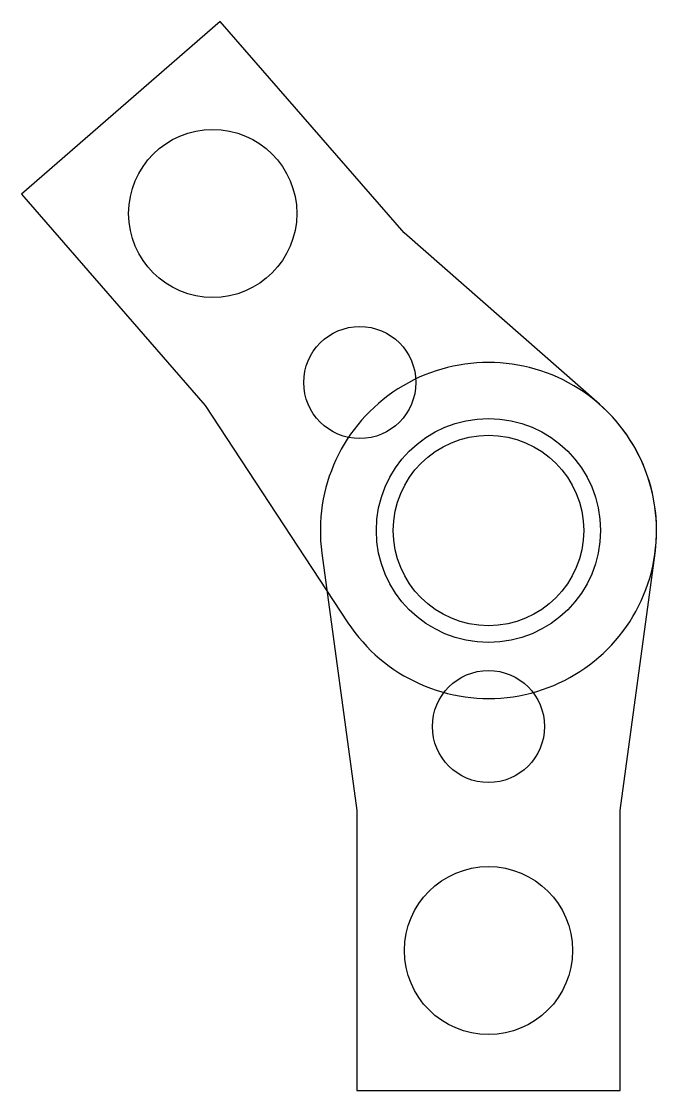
# Model space of a CAD drawing. Header units: metres. Extents: x -83 to 30, y 0 to 191.
import ezdxf

# ---------------------------------------------------------------- set-up
doc = ezdxf.new("R2010")
doc.units = ezdxf.units.M

msp = doc.modelspace()

# ---------------------------------------------------------------- linework, layer by layer
at = {"layer": 'PARAMETRIX'}
for p, q in [((-47.8702, 190.8883), (-83.3416, 160.0536)), ((-15.0673, 153.1529), (-47.8702, 190.8883)), ((-83.3416, 160.0536), (-50.5386, 122.3181)), ((19.7939, 122.5433), (-15.0673, 153.1529)), ((-50.5386, 122.3181), (-25.0787, 83.5361)), ((-29.7284, 95.9724), (-23.5, 50)), ((23.5, 50), (29.7284, 95.9724)), ((-23.5, 50), (-23.5, 0)), ((23.5, 0), (23.5, 50)), ((-23.5, 0), (23.5, 0))]:
    msp.add_line(p, q, dxfattribs=at)
for centre, radius in [((-49.2044, 156.6032), 15), ((-22.9621, 126.4148), 10), ((0, 100), 20), ((0, 100), 20), ((0, 100), 20), ((0, 100), 17), ((0, 65), 10), ((0, 25), 15)]:
    msp.add_circle(centre, radius, dxfattribs=at)
for start, end in [(352.2845, 187.7155), (213.2845, 48.7155)]:
    msp.add_arc((0, 100), 30, start, end, dxfattribs=at)

doc.saveas('drawing.dxf')
